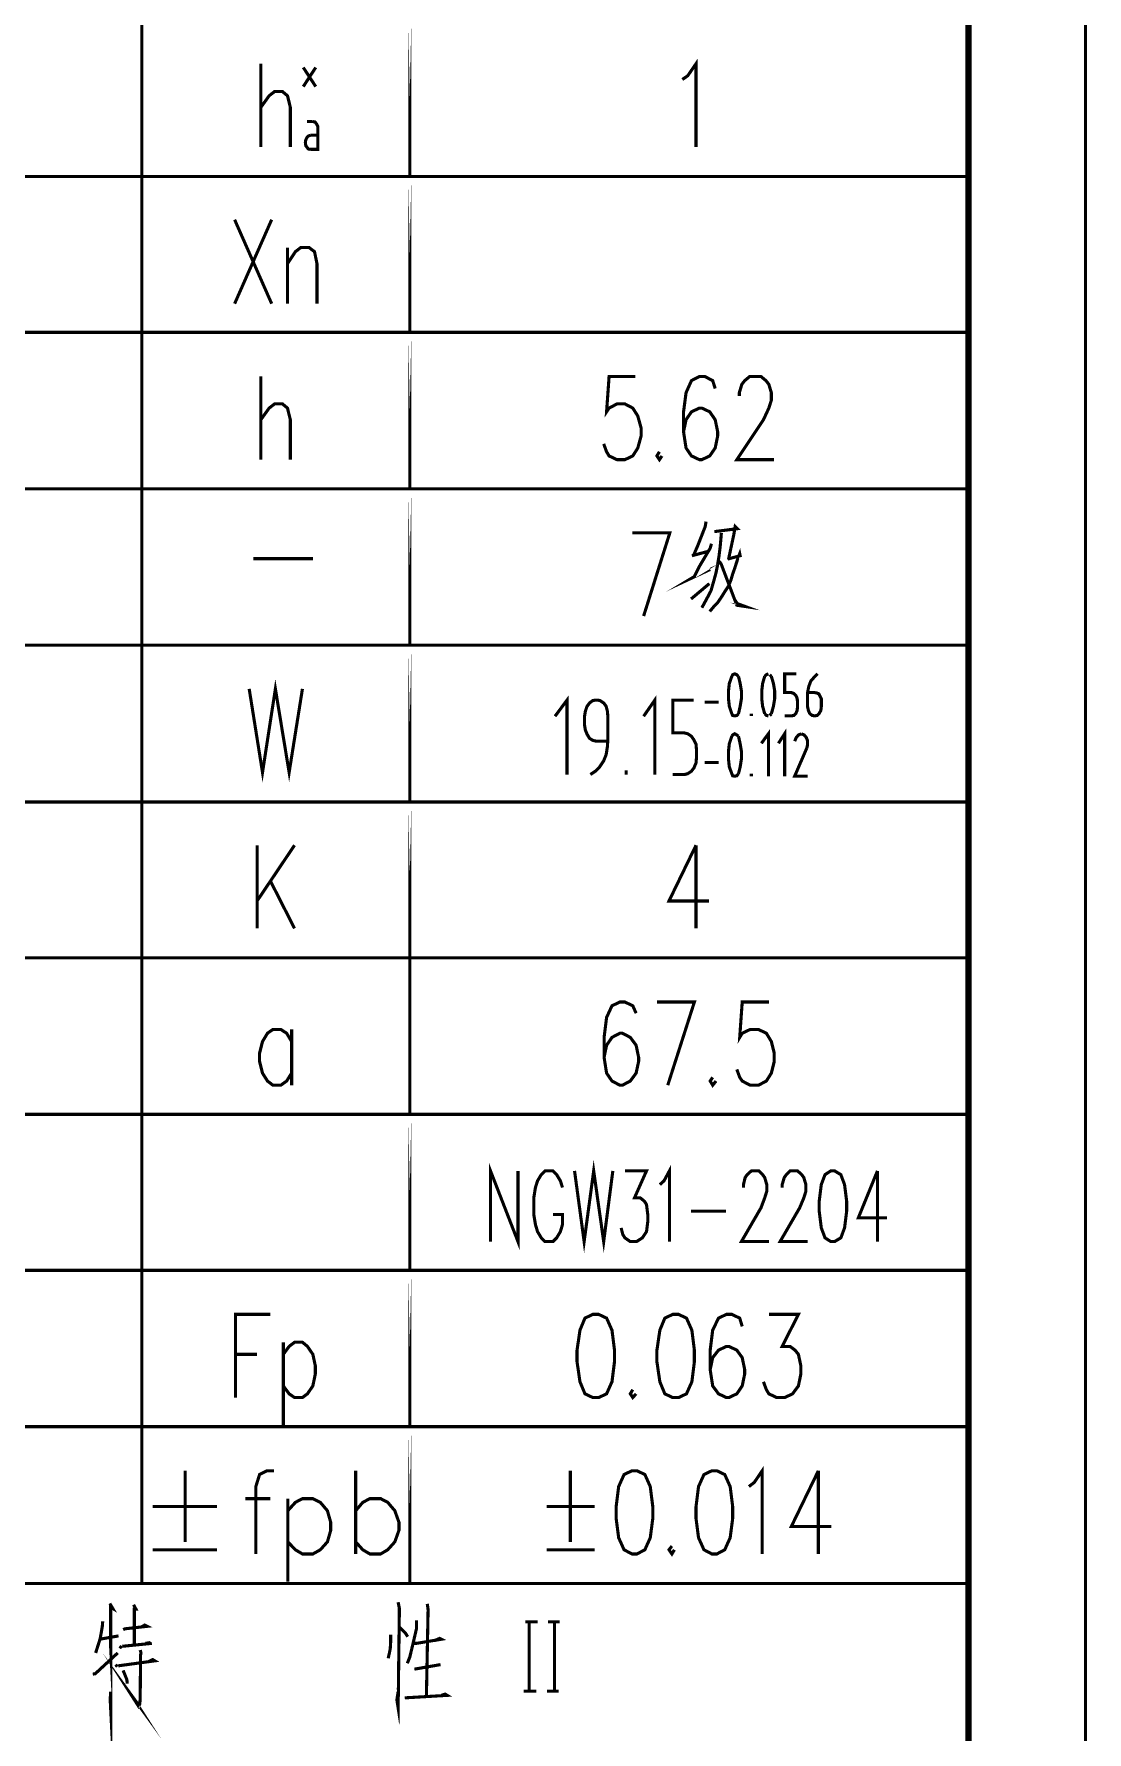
# Model space of a CAD drawing. Header units: millimetres. Extents: x -127 to 1462, y -19 to 409.
# Drawn here: x 374.1 to 418.7, y 185.5 to 257.5 of the extents above; entities that cross this region are included whole.
import ezdxf

# ---------------------------------------------------------------- set-up
doc = ezdxf.new("R2010")
doc.units = ezdxf.units.MM
doc.header["$LTSCALE"] = 0.5
doc.layers.add('P', color=7, linetype='Continuous')

msp = doc.modelspace()

# ---------------------------------------------------------------- linework, layer by layer
at = {"layer": 'P'}
for points, const_width in [([(0.935, 0.882), (418.641, 0.882), (418.641, 296.245), (0.935, 296.245), (0.935, 0.882)], 0.132), ([(25.788, 5.838), (413.685, 5.838), (413.685, 291.289), (25.788, 291.289), (25.788, 5.838)], 0.263), ([(413.685, 291.289), (413.685, 125.536)], 0.263), ([(378.636, 258.145), (378.636, 251.495)], 0.132), ([(389.996, 258.145), (389.996, 251.495), (389.996, 258.145)], 0.132), ([(401.549, 255.605), (401.779, 255.764), (402.131, 256.275), (402.131, 252.748)], 0.132), ([(383.681, 252.748), (383.681, 256.275)], 0.132), ([(385.48, 255.305), (386.009, 256.117)], 0.132), ([(385.48, 256.117), (386.009, 255.305)], 0.132), ([(383.681, 254.423), (384.034, 254.917), (384.263, 255.094), (384.598, 255.094), (384.81, 254.917), (384.933, 254.423), (384.933, 252.748)], 0.132), ([(385.639, 253.824), (385.868, 253.824)], 0.132), ([(386.098, 253.488), (386.098, 252.642), (385.78, 252.642)], 0.132), ([(386.098, 253.488), (386.098, 253.612), (386.045, 253.718), (385.974, 253.806), (385.868, 253.824)], 0.132), ([(385.78, 253.242), (385.692, 253.206), (385.639, 253.153), (385.586, 253.048), (385.568, 252.942), (385.586, 252.801), (385.639, 252.73), (385.692, 252.659), (385.78, 252.642)], 0.132), ([(385.78, 253.242), (386.098, 253.242)], 0.132), ([(331.276, 251.495), (413.685, 251.495)], 0.132), ([(378.636, 251.495), (378.636, 244.881), (378.636, 238.248)], 0.132), ([(389.996, 251.495), (413.685, 251.495)], 0.132), ([(389.996, 251.495), (389.996, 244.881), (389.996, 251.495)], 0.132), ([(382.57, 246.098), (384.14, 249.661)], 0.132), ([(382.57, 249.661), (384.14, 246.098)], 0.132), ([(384.81, 246.098), (384.81, 248.479)], 0.132), ([(384.81, 247.791), (385.145, 248.303), (385.374, 248.479), (385.727, 248.479), (385.957, 248.303), (386.062, 247.791), (386.062, 246.098)], 0.132), ([(331.276, 244.881), (413.685, 244.881)], 0.132), ([(389.996, 244.881), (413.685, 244.881)], 0.132), ([(389.996, 244.881), (389.996, 238.248), (389.996, 244.881)], 0.132), ([(383.681, 239.483), (383.681, 243.011)], 0.132), ([(399.556, 243.011), (398.445, 243.011), (398.339, 241.512), (398.445, 241.67), (398.78, 241.847), (399.115, 241.847), (399.45, 241.67), (399.662, 241.335), (399.803, 240.824), (399.803, 240.489), (399.662, 239.977), (399.45, 239.642), (399.115, 239.483), (398.78, 239.483), (398.445, 239.642), (398.339, 239.818), (398.216, 240.153)], 0.132), ([(402.943, 242.499), (402.837, 242.835), (402.502, 243.011), (402.273, 243.011), (401.937, 242.835), (401.708, 242.323), (401.602, 241.512), (401.602, 240.665), (401.708, 239.977), (401.937, 239.642), (402.273, 239.483), (402.378, 239.483), (402.713, 239.642), (402.943, 239.977), (403.049, 240.489), (403.049, 240.665), (402.943, 241.177), (402.713, 241.512), (402.378, 241.67), (402.273, 241.67), (401.937, 241.512), (401.708, 241.177), (401.602, 240.665)], 0.132), ([(403.966, 242.182), (403.966, 242.323), (404.072, 242.676), (404.195, 242.835), (404.407, 243.011), (404.883, 243.011), (405.095, 242.835), (405.218, 242.676), (405.324, 242.323), (405.324, 242.006), (405.218, 241.67), (404.989, 241.177), (403.86, 239.483), (405.43, 239.483)], 0.132), ([(383.681, 241.177), (384.034, 241.67), (384.263, 241.847), (384.598, 241.847), (384.81, 241.67), (384.933, 241.177), (384.933, 239.483)], 0.132), ([(400.579, 239.818), (400.473, 239.642), (400.579, 239.483), (400.685, 239.642)], 0.132), ([(331.276, 238.248), (413.685, 238.248)], 0.132), ([(378.636, 238.248), (378.636, 231.616)], 0.132), ([(389.996, 238.248), (389.996, 231.616), (389.996, 238.248)], 0.132), ([(389.996, 238.248), (413.685, 238.248)], 0.132), ([(399.433, 236.379), (401.02, 236.379), (399.909, 232.851)], 0.132), ([(402.555, 236.855), (402.519, 236.643), (402.202, 235.832), (402.026, 235.426)], 0.132), ([(403.207, 236.379), (403.154, 235.779), (403.102, 235.373), (403.031, 234.95), (402.978, 234.685), (402.872, 234.297), (402.766, 233.927), (402.608, 233.627), (402.484, 233.398), (402.378, 233.204)], 0.132), ([(402.908, 236.432), (403.878, 236.555), (403.789, 236.643), (403.737, 236.326), (403.507, 235.25)], 0.132), ([(402.784, 235.92), (402.731, 235.726), (402.29, 234.985), (402.061, 234.527), (401.973, 234.474), (402.731, 234.827)], 0.132), ([(401.955, 235.409), (402.678, 235.603)], 0.132), ([(403.472, 235.268), (404.001, 235.409), (403.983, 235.497), (403.895, 235.268), (403.772, 234.879), (403.684, 234.633), (403.613, 234.386), (403.507, 234.121), (403.366, 233.909), (403.19, 233.627), (403.031, 233.398), (402.89, 233.257), (402.713, 233.045)], 0.132), ([(383.364, 235.285), (385.886, 235.285)], 0.132), ([(403.084, 235.197), (403.19, 235.073), (403.86, 233.31), (404.213, 233.257), (403.878, 233.38), (403.772, 233.539)], 0.132), ([(401.92, 233.574), (402.696, 234.227)], 0.132), ([(331.276, 231.616), (413.685, 231.616)], 0.132), ([(378.636, 231.616), (378.636, 224.966)], 0.132), ([(389.996, 231.616), (413.685, 231.616)], 0.132), ([(389.996, 231.616), (389.996, 224.966), (389.996, 231.616)], 0.132), ([(403.931, 230.293), (403.86, 230.364), (403.772, 230.399), (403.684, 230.364), (403.648, 230.293)], 0.132), ([(405.201, 230.399), (405.112, 230.364), (405.042, 230.293)], 0.132), ([(405.888, 228.618), (406.171, 228.618), (406.277, 228.635), (406.365, 228.723), (406.418, 228.847), (406.435, 229.006), (406.435, 229.2), (406.418, 229.358), (406.365, 229.482), (406.277, 229.57), (406.171, 229.605), (405.888, 229.605), (405.888, 230.399), (406.382, 230.399)], 0.132), ([(407.282, 230.399), (407.141, 230.258), (407, 230.099), (406.912, 229.87), (406.859, 229.605), (406.859, 229.006), (406.894, 228.847), (406.947, 228.723), (407.053, 228.635), (407.158, 228.618), (407.264, 228.635), (407.353, 228.723), (407.423, 228.847), (407.441, 229.006), (407.441, 229.2), (407.441, 229.341), (407.388, 229.447), (407.335, 229.553), (407.247, 229.588), (407.158, 229.605), (406.859, 229.605)], 0.132), ([(383.187, 229.764), (383.752, 226.219), (384.298, 229.764), (384.881, 226.219), (385.445, 229.764)], 0.132), ([(403.648, 230.293), (403.543, 229.993), (403.507, 229.676), (403.507, 229.341), (403.543, 229.023), (403.648, 228.706)], 0.132), ([(403.931, 228.706), (404.001, 229.023), (404.054, 229.341), (404.054, 229.676), (404.001, 229.993), (403.931, 230.293)], 0.132), ([(405.042, 230.293), (404.954, 229.993), (404.918, 229.676), (404.918, 229.341), (404.954, 229.023), (405.042, 228.706)], 0.132), ([(405.324, 230.293), (405.253, 230.364)], 0.132), ([(405.324, 228.706), (405.412, 229.023), (405.465, 229.341), (405.465, 229.676), (405.412, 229.993), (405.324, 230.293)], 0.132), ([(396.663, 226.131), (396.663, 229.288), (396.152, 228.6)], 0.132), ([(397.651, 226.131), (397.863, 226.272), (398.039, 226.448), (398.216, 226.713), (398.321, 226.977), (398.374, 227.312), (398.392, 227.612), (398.392, 228.6), (398.374, 228.812), (398.321, 229.023), (398.216, 229.164), (398.057, 229.27), (397.916, 229.288), (397.757, 229.27), (397.616, 229.164), (397.51, 229.023), (397.439, 228.812), (397.404, 228.6), (397.404, 228.23), (397.439, 228.018), (397.51, 227.842), (397.616, 227.665), (397.757, 227.577), (397.916, 227.542), (398.392, 227.542)], 0.132), ([(400.385, 226.131), (400.385, 229.288), (399.909, 228.6)], 0.132), ([(401.144, 226.131), (401.638, 226.131), (401.779, 226.166), (401.937, 226.272), (402.043, 226.413), (402.131, 226.624), (402.149, 226.836), (402.149, 227.189), (402.131, 227.418), (402.043, 227.595), (401.937, 227.753), (401.779, 227.859), (401.638, 227.894), (401.144, 227.894), (401.144, 229.288), (402.026, 229.288)], 0.132), ([(402.502, 229.2), (403.084, 229.2)], 0.132), ([(403.648, 228.706), (403.684, 228.635), (403.772, 228.618), (403.86, 228.635), (403.931, 228.706)], 0.132), ([(404.477, 228.618), (404.477, 228.706)], 0.132), ([(405.042, 228.706), (405.112, 228.635), (405.201, 228.618)], 0.132), ([(405.253, 228.635), (405.324, 228.706)], 0.132), ([(403.648, 227.753), (403.543, 227.436), (403.507, 227.118), (403.507, 226.783), (403.543, 226.448), (403.648, 226.166)], 0.132), ([(403.931, 227.753), (403.86, 227.806), (403.772, 227.859), (403.684, 227.806), (403.648, 227.753)], 0.132), ([(403.931, 226.166), (404.001, 226.448), (404.054, 226.783), (404.054, 227.118), (404.001, 227.436), (403.931, 227.753)], 0.132), ([(405.201, 226.06), (405.201, 227.859), (404.901, 227.453)], 0.132), ([(405.888, 226.06), (405.888, 227.859), (405.624, 227.453)], 0.132), ([(406.594, 227.859), (406.471, 227.806), (406.382, 227.7), (406.312, 227.542)], 0.132), ([(406.823, 227.242), (406.859, 227.383), (406.859, 227.559), (406.806, 227.7), (406.718, 227.806), (406.594, 227.859)], 0.132), ([(406.823, 227.242), (406.312, 226.06), (406.859, 226.06)], 0.132), ([(399.168, 226.131), (399.168, 226.307)], 0.132), ([(402.502, 226.642), (403.084, 226.642)], 0.132), ([(403.648, 226.166), (403.684, 226.078), (403.772, 226.06), (403.86, 226.078), (403.931, 226.166)], 0.132), ([(404.477, 226.06), (404.477, 226.166)], 0.132), ([(340.748, 224.966), (413.685, 224.966)], 0.132), ([(378.636, 224.966), (378.636, 218.352)], 0.132), ([(389.996, 224.966), (413.685, 224.966)], 0.132), ([(389.996, 224.966), (389.996, 218.352), (389.996, 224.966)], 0.132), ([(383.522, 219.604), (383.522, 223.132)], 0.132), ([(385.11, 223.132), (383.522, 220.768)], 0.132), ([(402.131, 223.132), (400.985, 220.768), (402.678, 220.768)], 0.132), ([(402.131, 223.132), (402.131, 219.604)], 0.132), ([(389.996, 218.352), (389.996, 211.72), (389.996, 218.352), (389.996, 222.074)], 0.132), ([(384.087, 221.615), (385.11, 219.604)], 0.132), ([(331.276, 218.352), (413.685, 218.352)], 0.132), ([(378.636, 218.352), (378.636, 211.72)], 0.132), ([(399.591, 216.006), (399.45, 216.323), (399.115, 216.482), (398.903, 216.482), (398.568, 216.323), (398.339, 215.829), (398.233, 214.983), (398.233, 214.136), (398.339, 213.466), (398.568, 213.131), (398.903, 212.954), (399.009, 212.954), (399.344, 213.131), (399.591, 213.466), (399.697, 213.96), (399.697, 214.136), (399.591, 214.648), (399.344, 214.983), (399.009, 215.159), (398.903, 215.159), (398.568, 214.983), (398.339, 214.648), (398.233, 214.136)], 0.132), ([(400.473, 216.482), (402.061, 216.482), (400.932, 212.954)], 0.132), ([(405.218, 216.482), (404.089, 216.482), (403.983, 214.983), (404.089, 215.159), (404.424, 215.318), (404.777, 215.318), (405.112, 215.159), (405.324, 214.806), (405.448, 214.313), (405.448, 213.96), (405.324, 213.466), (405.112, 213.131), (404.777, 212.954), (404.424, 212.954), (404.089, 213.131), (403.983, 213.289), (403.86, 213.625)], 0.132), ([(384.986, 214.806), (384.775, 215.159), (384.528, 215.318), (384.193, 215.318), (383.963, 215.159), (383.752, 214.806), (383.628, 214.313), (383.628, 213.96), (383.752, 213.466), (383.963, 213.131), (384.193, 212.954), (384.528, 212.954), (384.775, 213.131), (384.986, 213.466)], 0.132), ([(384.986, 215.318), (384.986, 212.954)], 0.132), ([(402.837, 213.289), (402.731, 213.131), (402.837, 212.954), (402.978, 213.131)], 0.132), ([(331.276, 211.72), (413.685, 211.72)], 0.132), ([(378.636, 211.72), (378.636, 205.105)], 0.132), ([(389.996, 211.72), (413.685, 211.72)], 0.132), ([(389.996, 211.72), (389.996, 205.105), (389.996, 211.72)], 0.132), ([(393.418, 206.322), (393.418, 209.321), (394.582, 206.322), (394.582, 209.321)], 0.132), ([(396.981, 209.321), (397.387, 206.322), (397.792, 209.321), (398.216, 206.322), (398.604, 209.321)], 0.132), ([(400.597, 208.739), (400.773, 208.897), (401.003, 209.321), (401.003, 206.322)], 0.132), ([(396.469, 208.615), (396.381, 208.897), (396.222, 209.162), (396.064, 209.321), (395.728, 209.321), (395.57, 209.162), (395.411, 208.897), (395.323, 208.615), (395.252, 208.174), (395.252, 207.469), (395.323, 207.045), (395.411, 206.745), (395.57, 206.481), (395.728, 206.322), (396.064, 206.322), (396.222, 206.481), (396.381, 206.745), (396.469, 207.045), (396.469, 207.469), (396.064, 207.469)], 0.132), ([(399.115, 209.321), (400.032, 209.321), (399.521, 208.174), (399.768, 208.174), (399.944, 208.033), (400.032, 207.892), (400.085, 207.469), (400.085, 207.169), (400.032, 206.745), (399.856, 206.481), (399.609, 206.322), (399.344, 206.322), (399.115, 206.481), (399.027, 206.622), (398.956, 206.904)], 0.132), ([(404.142, 208.615), (404.142, 208.739), (404.213, 209.038), (404.301, 209.162), (404.477, 209.321), (404.795, 209.321), (404.954, 209.162), (405.042, 209.038), (405.13, 208.739), (405.13, 208.456), (405.042, 208.174), (404.883, 207.751), (404.054, 206.322), (405.218, 206.322)], 0.132), ([(405.783, 208.615), (405.783, 208.739), (405.871, 209.038), (405.959, 209.162), (406.118, 209.321), (406.435, 209.321), (406.612, 209.162), (406.7, 209.038), (406.788, 208.739), (406.788, 208.456), (406.7, 208.174), (406.523, 207.751), (405.694, 206.322), (406.859, 206.322)], 0.132), ([(407.846, 209.321), (407.599, 209.162), (407.441, 208.739), (407.353, 208.033), (407.353, 207.61), (407.441, 206.904), (407.599, 206.481), (407.846, 206.322), (408.005, 206.322), (408.27, 206.481), (408.428, 206.904), (408.517, 207.61), (408.517, 208.033), (408.428, 208.739), (408.27, 209.162), (408.005, 209.321), (407.846, 209.321)], 0.132), ([(409.822, 209.321), (409.011, 207.328), (410.228, 207.328)], 0.132), ([(409.822, 209.321), (409.822, 206.322)], 0.132), ([(401.92, 207.61), (403.401, 207.61)], 0.132), ([(331.276, 205.105), (413.685, 205.105)], 0.132), ([(378.636, 205.105), (378.636, 198.473)], 0.132), ([(389.996, 205.105), (413.685, 205.105)], 0.132), ([(389.996, 205.105), (389.996, 198.473), (389.996, 205.105)], 0.132), ([(382.605, 199.708), (382.605, 203.235), (384.087, 203.235)], 0.132), ([(397.757, 203.235), (397.422, 203.077), (397.21, 202.565), (397.087, 201.718), (397.087, 201.224), (397.21, 200.378), (397.422, 199.866), (397.757, 199.708), (398.004, 199.708), (398.339, 199.866), (398.568, 200.378), (398.674, 201.224), (398.674, 201.718), (398.568, 202.565), (398.339, 203.077), (398.004, 203.235), (397.757, 203.235)], 0.132), ([(401.144, 203.235), (400.808, 203.077), (400.597, 202.565), (400.473, 201.718), (400.473, 201.224), (400.597, 200.378), (400.808, 199.866), (401.144, 199.708), (401.391, 199.708), (401.726, 199.866), (401.955, 200.378), (402.061, 201.224), (402.061, 201.718), (401.955, 202.565), (401.726, 203.077), (401.391, 203.235), (401.144, 203.235)], 0.132), ([(404.089, 202.724), (403.983, 203.077), (403.648, 203.235), (403.419, 203.235), (403.084, 203.077), (402.837, 202.565), (402.731, 201.718), (402.731, 200.889), (402.837, 200.201), (403.084, 199.866), (403.419, 199.708), (403.525, 199.708), (403.86, 199.866), (404.089, 200.201), (404.195, 200.713), (404.195, 200.889), (404.089, 201.401), (403.86, 201.718), (403.525, 201.877), (403.419, 201.877), (403.084, 201.718), (402.837, 201.401), (402.731, 200.889)], 0.132), ([(405.218, 203.235), (406.471, 203.235), (405.783, 201.877), (406.118, 201.877), (406.329, 201.718), (406.471, 201.542), (406.576, 201.048), (406.576, 200.713), (406.471, 200.201), (406.224, 199.866), (405.888, 199.708), (405.553, 199.708), (405.218, 199.866), (405.112, 200.043), (404.989, 200.378)], 0.132), ([(384.634, 202.053), (384.634, 198.526)], 0.132), ([(384.634, 201.542), (384.881, 201.877), (385.11, 202.053), (385.445, 202.053), (385.657, 201.877), (385.886, 201.542), (385.992, 201.048), (385.992, 200.713), (385.886, 200.201), (385.657, 199.866), (385.445, 199.708), (385.11, 199.708), (384.881, 199.866), (384.634, 200.201)], 0.132), ([(382.605, 201.542), (383.522, 201.542)], 0.132), ([(399.45, 200.043), (399.344, 199.866), (399.45, 199.708), (399.591, 199.866)], 0.132), ([(331.276, 198.473), (413.685, 198.473)], 0.132), ([(378.636, 198.473), (378.636, 191.823)], 0.132), ([(389.996, 198.473), (413.685, 198.473)], 0.132), ([(389.996, 198.473), (389.996, 191.823), (389.996, 198.473)], 0.132), ([(380.471, 196.603), (380.471, 193.587)], 0.132), ([(384.246, 196.603), (383.946, 196.603), (383.628, 196.444), (383.469, 195.933), (383.469, 193.075)], 0.132), ([(387.703, 193.075), (387.703, 196.603)], 0.132), ([(396.804, 196.603), (396.804, 193.587)], 0.132), ([(399.415, 196.603), (399.08, 196.444), (398.851, 195.933), (398.745, 195.086), (398.745, 194.575), (398.851, 193.763), (399.08, 193.252), (399.415, 193.075), (399.627, 193.075), (399.962, 193.252), (400.191, 193.763), (400.297, 194.575), (400.297, 195.086), (400.191, 195.933), (399.962, 196.444), (399.627, 196.603), (399.415, 196.603)], 0.132), ([(402.802, 196.603), (402.467, 196.444), (402.237, 195.933), (402.131, 195.086), (402.131, 194.575), (402.237, 193.763), (402.467, 193.252), (402.802, 193.075), (403.013, 193.075), (403.348, 193.252), (403.578, 193.763), (403.684, 194.575), (403.684, 195.086), (403.578, 195.933), (403.348, 196.444), (403.013, 196.603), (402.802, 196.603)], 0.132), ([(404.372, 195.933), (404.601, 196.109), (404.936, 196.603), (404.936, 193.075)], 0.132), ([(407.317, 196.603), (406.171, 194.239), (407.864, 194.239)], 0.132), ([(407.317, 196.603), (407.317, 193.075)], 0.132), ([(383.028, 195.421), (384.087, 195.421)], 0.132), ([(384.828, 195.421), (384.828, 191.893)], 0.132), ([(384.828, 194.91), (385.145, 195.263), (385.445, 195.421), (385.886, 195.421), (386.203, 195.263), (386.503, 194.91), (386.644, 194.416), (386.644, 194.081), (386.503, 193.587), (386.203, 193.252), (385.886, 193.075), (385.445, 193.075), (385.145, 193.252), (384.828, 193.587)], 0.132), ([(387.703, 194.91), (388.003, 195.263), (388.303, 195.421), (388.761, 195.421), (389.061, 195.263), (389.361, 194.91), (389.537, 194.416), (389.537, 194.081), (389.361, 193.587), (389.061, 193.252), (388.761, 193.075), (388.303, 193.075), (388.003, 193.252), (387.703, 193.587)], 0.132), ([(379.095, 195.086), (381.829, 195.086)], 0.132), ([(395.799, 195.086), (397.828, 195.086)], 0.132), ([(379.095, 193.252), (381.829, 193.252)], 0.132), ([(395.799, 193.252), (397.828, 193.252)], 0.132), ([(401.108, 193.41), (400.985, 193.252), (401.108, 193.075), (401.214, 193.252)], 0.132), ([(331.276, 191.823), (413.685, 191.823)], 0.132), ([(389.996, 191.823), (413.685, 191.823)], 0.132), ([(377.278, 190.976), (377.402, 190.765), (377.313, 190.818), (377.313, 186.549), (377.296, 186.884), (377.313, 187.237)], 0.132), ([(378.284, 190.923), (378.389, 190.729), (378.319, 190.729), (378.319, 189.248)], 0.132), ([(389.502, 191.029), (389.555, 190.765), (389.502, 186.549), (389.449, 186.884), (389.502, 187.237)], 0.132), ([(390.737, 190.959), (390.772, 190.712), (390.701, 187.06)], 0.132), ([(376.978, 190.218), (376.961, 190.006), (376.873, 189.495), (376.678, 188.877)], 0.132), ([(377.843, 189.865), (377.913, 189.9), (378.866, 190.006), (378.76, 190.059), (378.601, 189.971)], 0.132), ([(390.278, 190.253), (390.278, 189.9), (390.102, 189.142), (389.996, 188.701), (389.89, 188.436)], 0.132), ([(394.899, 190.2), (395.411, 190.2)], 0.132), ([(395.058, 190.2), (395.058, 187.254)], 0.132), ([(395.852, 190.2), (396.346, 190.2)], 0.132), ([(396.134, 190.2), (396.134, 187.254)], 0.132), ([(376.855, 189.459), (377.649, 189.6)], 0.132), ([(389.184, 189.653), (389.184, 189.318), (389.167, 189.054), (389.132, 188.877), (389.079, 188.648)], 0.132), ([(389.555, 189.971), (389.819, 189.706), (389.908, 189.565)], 0.132), ([(390.172, 189.283), (390.278, 189.283), (391.336, 189.459), (391.266, 189.495), (391.054, 189.406)], 0.132), ([(376.555, 187.978), (376.661, 187.995), (377.613, 188.877)], 0.132), ([(378.566, 189.001), (378.601, 188.877), (378.583, 188.789), (378.566, 186.919), (378.548, 186.708), (378.495, 186.619), (378.213, 187.06), (378.495, 186.672), (378.548, 186.761)], 0.132), ([(377.684, 189.159), (377.79, 189.089)], 0.132), ([(377.807, 189.159), (379.06, 189.283)], 0.132), ([(379.007, 189.318), (378.795, 189.283)], 0.132), ([(377.525, 188.383), (377.596, 188.295)], 0.132), ([(377.631, 188.33), (379.183, 188.542), (379.095, 188.595), (378.883, 188.489)], 0.132), ([(377.843, 188.136), (378.001, 187.748), (378.019, 187.572)], 0.132), ([(390.19, 188.189), (391.301, 188.383)], 0.132), ([(394.829, 187.254), (395.358, 187.254)], 0.132), ([(395.817, 187.254), (396.311, 187.254)], 0.132), ([(389.784, 186.972), (391.583, 187.078), (391.495, 187.131), (391.336, 187.078)], 0.132)]:
    msp.add_lwpolyline(points, dxfattribs=dict(at, const_width=const_width))

doc.saveas('drawing.dxf')
